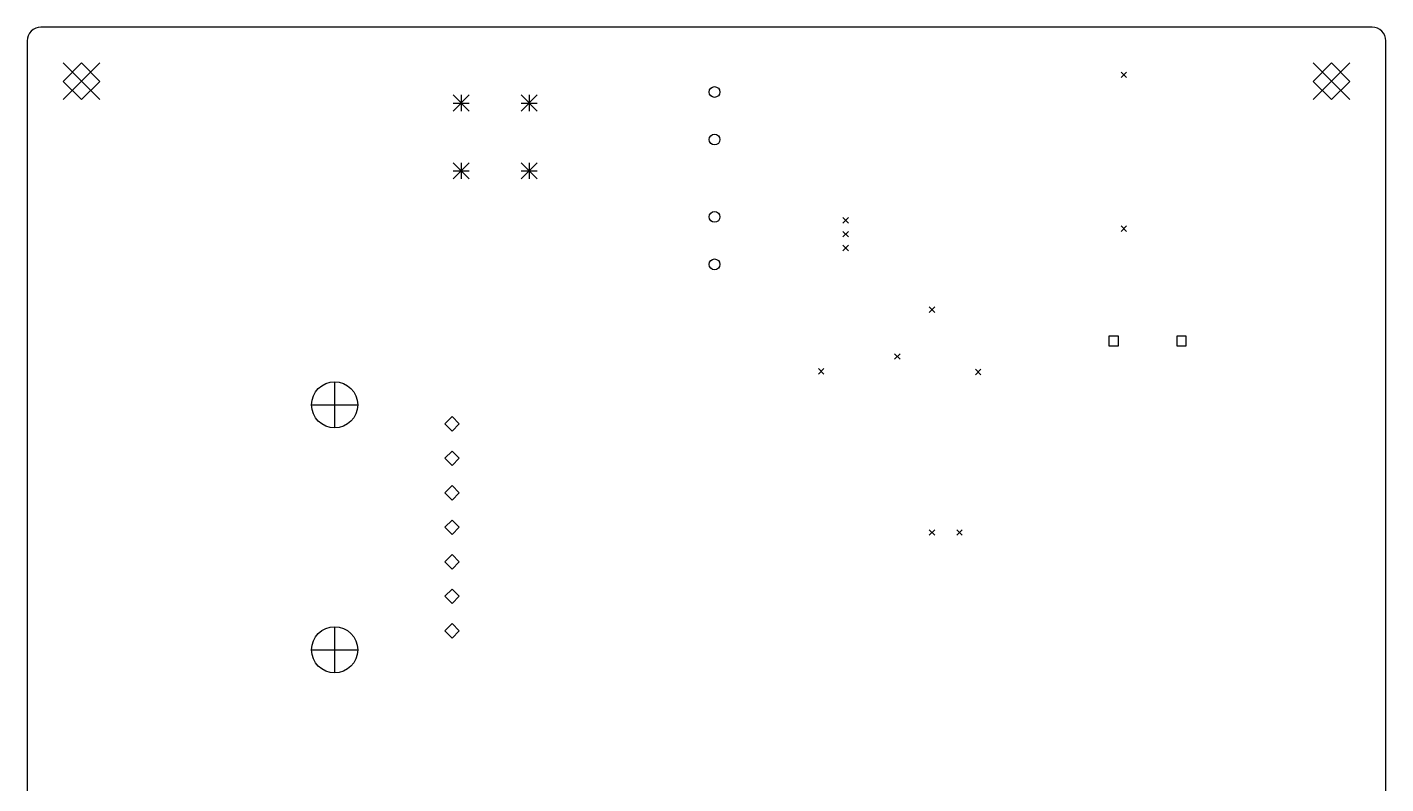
# Model space of a CAD drawing. Extents: x 8.78 to 12.8, y -7.54 to -3.15.
# Drawn here: x 8.858 to 12.795, y -5.344 to -3.15 of the extents above; entities that cross this region are included whole.
import ezdxf

# ---------------------------------------------------------------- set-up
doc = ezdxf.new("R2010")
doc.units = 0
doc.header["$MEASUREMENT"] = 0
doc.layers.add('BLACK', color=7, linetype='CONTINUOUS')

msp = doc.modelspace()

# ---------------------------------------------------------------- linework, layer by layer
at = {"layer": 'BLACK', "linetype": 'CONTINUOUS'}
for p, q in [((12.7553, -3.15), (8.8983, -3.15)), ((8.8583, -3.19), (8.8583, -6.22)), ((12.7953, -6.22), (12.7953, -3.19)), ((8.9626, -3.2539), (9.0689, -3.3602)), ((9.0689, -3.2539), (8.9626, -3.3602)), ((9.0157, -3.2539), (8.9626, -3.3071)), ((9.0689, -3.3071), (9.0157, -3.2539)), ((12.5846, -3.2539), (12.6909, -3.3602)), ((12.6909, -3.2539), (12.5846, -3.3602)), ((12.6378, -3.2539), (12.5846, -3.3071)), ((12.6909, -3.3071), (12.6378, -3.2539)), ((12.028, -3.28), (12.044, -3.296)), ((12.044, -3.28), (12.028, -3.296)), ((8.9626, -3.3071), (9.0157, -3.3602)), ((9.0157, -3.3602), (9.0689, -3.3071)), ((10.0925, -3.3464), (10.1395, -3.3934)), ((10.1395, -3.3464), (10.0925, -3.3934)), ((10.116, -3.3464), (10.116, -3.3934)), ((10.2894, -3.3464), (10.3364, -3.3934)), ((10.3364, -3.3464), (10.2894, -3.3934)), ((10.3129, -3.3464), (10.3129, -3.3934)), ((12.5846, -3.3071), (12.6378, -3.3602)), ((12.6378, -3.3602), (12.6909, -3.3071)), ((10.0925, -3.3699), (10.1395, -3.3699)), ((10.2894, -3.3699), (10.3364, -3.3699)), ((10.0925, -3.5432), (10.1395, -3.5902)), ((10.1395, -3.5432), (10.0925, -3.5902)), ((10.116, -3.5432), (10.116, -3.5902)), ((10.2894, -3.5432), (10.3364, -3.5902)), ((10.3364, -3.5432), (10.2894, -3.5902)), ((10.3129, -3.5432), (10.3129, -3.5902)), ((10.0925, -3.5667), (10.1395, -3.5667)), ((10.2894, -3.5667), (10.3364, -3.5667)), ((11.222, -3.702), (11.238, -3.718)), ((11.238, -3.702), (11.222, -3.718)), ((12.028, -3.726), (12.044, -3.742)), ((12.044, -3.726), (12.028, -3.742)), ((11.222, -3.742), (11.238, -3.758)), ((11.238, -3.742), (11.222, -3.758)), ((11.222, -3.782), (11.238, -3.798)), ((11.238, -3.782), (11.222, -3.798)), ((11.4725, -3.9611), (11.4885, -3.9771)), ((11.4885, -3.9611), (11.4725, -3.9771)), ((12.0203, -4.0461), (11.9924, -4.0461)), ((11.9924, -4.0461), (11.9924, -4.0739)), ((12.0203, -4.0739), (12.0203, -4.0461)), ((12.2171, -4.0461), (12.1893, -4.0461)), ((12.1893, -4.0461), (12.1893, -4.0739)), ((12.2171, -4.0739), (12.2171, -4.0461)), ((11.9924, -4.0739), (12.0203, -4.0739)), ((12.1893, -4.0739), (12.2171, -4.0739)), ((11.372, -4.097), (11.388, -4.113)), ((11.388, -4.097), (11.372, -4.113)), ((11.151, -4.14), (11.167, -4.156)), ((11.167, -4.14), (11.151, -4.156)), ((11.606, -4.142), (11.622, -4.158)), ((11.622, -4.142), (11.606, -4.158)), ((9.7493, -4.178), (9.7493, -4.3118)), ((9.6824, -4.2449), (9.8162, -4.2449)), ((10.0895, -4.279), (10.0685, -4.3)), ((10.1105, -4.3), (10.0895, -4.279)), ((10.0685, -4.3), (10.0895, -4.321)), ((10.0895, -4.321), (10.1105, -4.3)), ((10.0895, -4.379), (10.0685, -4.4)), ((10.0685, -4.4), (10.0895, -4.421)), ((10.1105, -4.4), (10.0895, -4.379)), ((10.0895, -4.421), (10.1105, -4.4)), ((10.0895, -4.479), (10.0685, -4.5)), ((10.1105, -4.5), (10.0895, -4.479)), ((10.0685, -4.5), (10.0895, -4.521)), ((10.0895, -4.521), (10.1105, -4.5)), ((10.0895, -4.579), (10.0685, -4.6)), ((10.0685, -4.6), (10.0895, -4.621)), ((10.1105, -4.6), (10.0895, -4.579)), ((10.0895, -4.621), (10.1105, -4.6)), ((11.472, -4.607), (11.488, -4.623)), ((11.488, -4.607), (11.472, -4.623)), ((11.552, -4.607), (11.568, -4.623)), ((11.568, -4.607), (11.552, -4.623)), ((10.0895, -4.679), (10.0685, -4.7)), ((10.1105, -4.7), (10.0895, -4.679)), ((10.0685, -4.7), (10.0895, -4.721)), ((10.0895, -4.721), (10.1105, -4.7)), ((10.0895, -4.779), (10.0685, -4.8)), ((10.0685, -4.8), (10.0895, -4.821)), ((10.1105, -4.8), (10.0895, -4.779)), ((10.0895, -4.821), (10.1105, -4.8)), ((10.0895, -4.879), (10.0685, -4.9)), ((10.1105, -4.9), (10.0895, -4.879)), ((9.7493, -4.8882), (9.7493, -5.022)), ((10.0685, -4.9), (10.0895, -4.921)), ((10.0895, -4.921), (10.1105, -4.9)), ((9.6824, -4.9551), (9.8162, -4.9551))]:
    msp.add_line(p, q, dxfattribs=at)
at = {"layer": 'BLACK'}
for centre, radius in [((10.85, -3.338), 0.0157), ((10.85, -3.4758), 0.0157), ((10.85, -3.7), 0.0157), ((10.85, -3.8378), 0.0157), ((9.7493, -4.2449), 0.0669), ((9.7493, -4.9551), 0.0669)]:
    msp.add_circle(centre, radius, dxfattribs=at)
for centre, start, end in [((8.8983, -3.19), 89.9989, 180), ((12.7553, -3.19), 0, 89.9989)]:
    msp.add_arc(centre, 0.04, start, end, dxfattribs=at)

doc.saveas('drawing.dxf')
